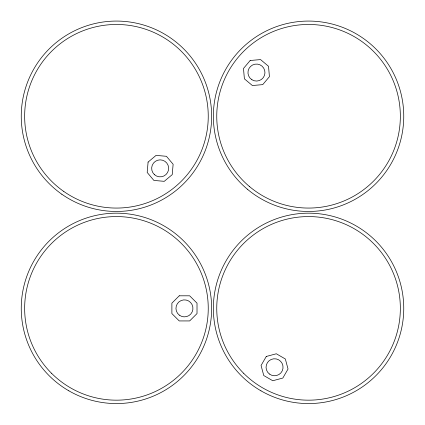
<?xml version="1.0" encoding="UTF-8"?>
<svg xmlns="http://www.w3.org/2000/svg" width="425" height="425" viewBox="0 0 425 425"><rect width="100%" height="100%" fill="white"/><g stroke="black" fill="none" stroke-linecap="round" stroke-linejoin="round"><path stroke-width="0.64" d="M148.097 162.079L147.188 172.449L153.882 180.423L164.247 181.332L172.221 174.638L173.129 164.268L166.441 156.299L156.071 155.391L148.097 162.079M266.273 356.469L261.067 365.484L263.76 375.535L272.776 380.742L282.827 378.048L288.033 369.033L285.34 358.982L276.324 353.775L266.273 356.469M250.182 60.493L243.488 68.468L244.396 78.838L252.37 85.531L262.74 84.623L269.429 76.649L268.52 66.279L260.546 59.59L250.182 60.493M179.244 295.805L171.886 303.163L171.886 313.576L179.244 320.933L189.656 320.933L197.014 313.576L197.014 303.163L189.656 295.805L179.244 295.805M247.355 189.194A95.2 95.2 0 0 0 402.305 132.802A95.2 95.2 0 0 0 275.99 26.812A95.2 95.2 0 0 0 247.355 189.194M249.544 186.591A91.8 91.8 0 0 0 398.953 132.212A91.8 91.8 0 0 0 277.153 30.005A91.8 91.8 0 0 0 249.544 186.591M251.892 79.73A8.5 8.5 0 0 0 264.95 72.93A8.5 8.5 0 0 0 252.535 65.02A8.5 8.5 0 0 0 251.892 79.73M61.848 194.252A95.2 95.2 0 0 0 211.289 124.567A95.2 95.2 0 0 0 76.218 29.989A95.2 95.2 0 0 0 61.848 194.252M63.798 191.468A91.8 91.8 0 0 0 207.899 124.27A91.8 91.8 0 0 0 77.653 33.07A91.8 91.8 0 0 0 63.798 191.468M154.418 174.627A8.5 8.5 0 0 0 168.459 170.202A8.5 8.5 0 0 0 157.606 160.252A8.5 8.5 0 0 0 154.418 174.627M260.95 390.814A95.2 95.2 0 0 0 403.75 308.369A95.2 95.2 0 0 0 260.95 225.925A95.2 95.2 0 0 0 260.95 390.814M243.637 373.283A91.8 91.8 0 0 0 397.221 332.127A91.8 91.8 0 0 0 284.793 219.698A91.8 91.8 0 0 0 243.637 373.283M269.376 374A8.5 8.5 0 0 0 282.976 368.369A8.5 8.5 0 0 0 271.299 359.407A8.5 8.5 0 0 0 269.376 374M68.85 390.814A95.2 95.2 0 0 0 211.65 308.369A95.2 95.2 0 0 0 68.85 225.925A95.2 95.2 0 0 0 68.85 390.814M51.537 373.283A91.8 91.8 0 0 0 205.121 332.127A91.8 91.8 0 0 0 92.692 219.698A91.8 91.8 0 0 0 51.537 373.283M179.276 315.111A8.5 8.5 0 0 0 192.876 309.48A8.5 8.5 0 0 0 181.199 300.517A8.5 8.5 0 0 0 179.276 315.111"/></g></svg>
